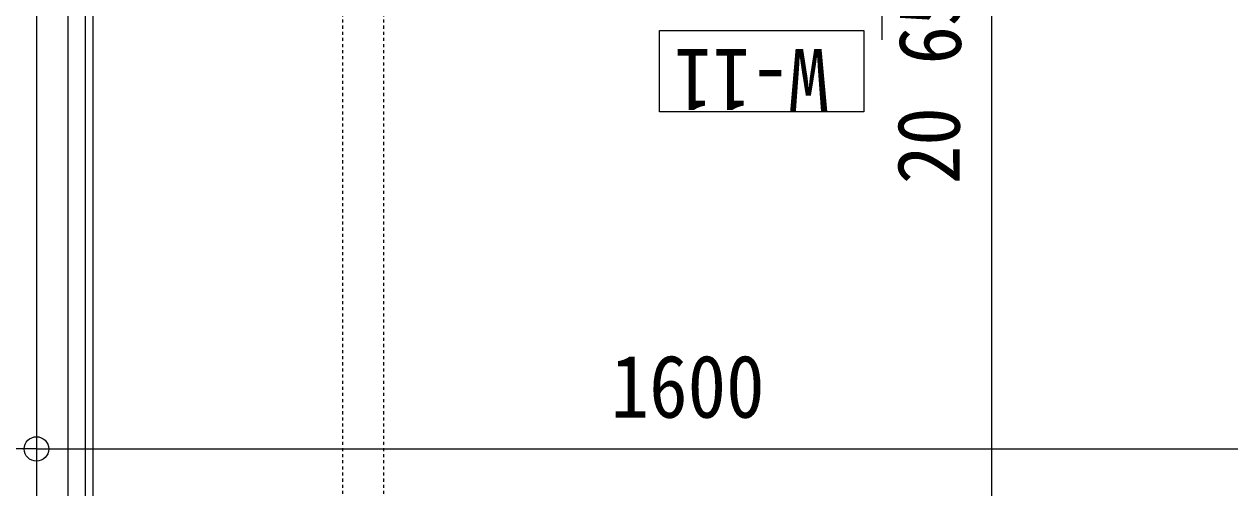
# Model space of a CAD drawing. Units: millimetres at full size, sheet at 1:30. Extents: x -17796 to 21385, y -23279 to 7734.
# Drawn here: x 13369 to 14846, y 2102 to 2670 of the extents above; entities that cross this region are included whole.
import ezdxf
from ezdxf.enums import TextEntityAlignment as Align

# ---------------------------------------------------------------- set-up
doc = ezdxf.new("R2010")
doc.units = ezdxf.units.MM
doc.header["$LTSCALE"] = 30
doc.linetypes.add('USER11', pattern=[0.25, 0.125, -0.125])
doc.linetypes.add('USER9', pattern=[2.3, 2, -0.1, 0.1, -0.1])
for name, color, linetype, lineweight in [('0-1_(W)電灯', 253, 'Continuous', 18), ('0-A_RC壁', 21, 'Continuous', 18), ('0-C_0_4P', 4, 'Continuous', 18), ('0-D_破線', 30, 'Continuous', 18), ('1-F_衛生陶器・住設', 2, 'USER9', 18)]:
    doc.layers.add(name, color=color, linetype=linetype, lineweight=lineweight)
doc.styles.add('ＭＳ ゴシック', font='')
doc.styles.get('ＭＳ ゴシック').set_extended_font_data('MS Gothic')

msp = doc.modelspace()

# ---------------------------------------------------------------- linework, layer by layer
at = {"layer": '0-1_(W)電灯', "color": 3, "linetype": 'USER11'}
for p, q in [((13759.07, 3095.96), (13759.07, -4289.04)), ((13809.07, 3095.96), (13809.07, -4289.04))]:
    msp.add_line(p, q, dxfattribs=at)
at = {"layer": '0-1_(W)電灯', "color": 6}
for p, q in [((14553.72, 2850.96), (14553.72, -689.04)), ((13384.07, 2169.76), (13384.07, 2167.26)), ((13384.07, 2169.76), (13384.07, 2167.26)), ((13414.07, 2149.76), (14954.07, 2149.76))]:
    msp.add_line(p, q, dxfattribs=at)
at = {"layer": '0-1_(W)電灯', "color": 171}
msp.add_line((14419.42, 2680.96), (14419.42, 2650.96), dxfattribs=at)
at = {"layer": '0-1_(W)電灯', "color": 7}
for q in [(13354.07, 2149.76), (13414.07, 2149.76)]:
    msp.add_line((13384.07, 2149.76), q, dxfattribs=at)
at = {"layer": '0-1_(W)電灯', "color": 2}
msp.add_lwpolyline([(14397.36, 2562.66), (14147.36, 2562.66), (14147.36, 2662.66), (14397.36, 2662.66)], close=True, dxfattribs=at)
at = {"layer": '0-1_(W)電灯', "color": 7}
msp.add_circle((13384.07, 2149.76), 15, dxfattribs=at)
msp.add_circle((13384.07, 2149.76), 15, dxfattribs=at)
at = {"layer": '0-A_RC壁'}
msp.add_line((13384.07, 3230.96), (13384.07, -4319.04), dxfattribs=at)
at = {"layer": '0-C_0_4P'}
for p, q in [((13443.57, 3230.96), (13443.57, -4319.04)), ((13453.07, 3230.96), (13453.07, -4319.04))]:
    msp.add_line(p, q, dxfattribs=at)
at = {"layer": '0-D_破線'}
msp.add_line((13422.57, 3230.96), (13422.57, -4319.04), dxfattribs=at)
at = {"layer": '1-F_衛生陶器・住設'}
msp.add_line((13384.07, 5031.57), (13384.07, -8088.63), dxfattribs=at)

# ---------------------------------------------------------------- texts
at = {"layer": '0-1_(W)電灯', "color": 9, "style": 'ＭＳ ゴシック', "width": 0.9}
for s, p in [('65', (14539.6, 2620.82)), ('20', (14538.1, 2474.26))]:
    msp.add_text(s, height=76.97, rotation=90, dxfattribs=at).set_placement(p, align=Align.BOTTOM_LEFT)
at = {"layer": '0-1_(W)電灯', "color": 2, "style": 'ＭＳ ゴシック', "width": 0.9}
msp.add_text('W-11', height=76.97, rotation=180, dxfattribs=at).set_placement((14353.5, 2662.84), align=Align.BOTTOM_LEFT)
at = {"layer": '0-1_(W)電灯', "color": 9, "style": 'ＭＳ ゴシック', "width": 0.9}
msp.add_text('1600', height=76.97, dxfattribs=at).set_placement((14087.43, 2164.96), align=Align.BOTTOM_LEFT)

doc.saveas('drawing.dxf')
